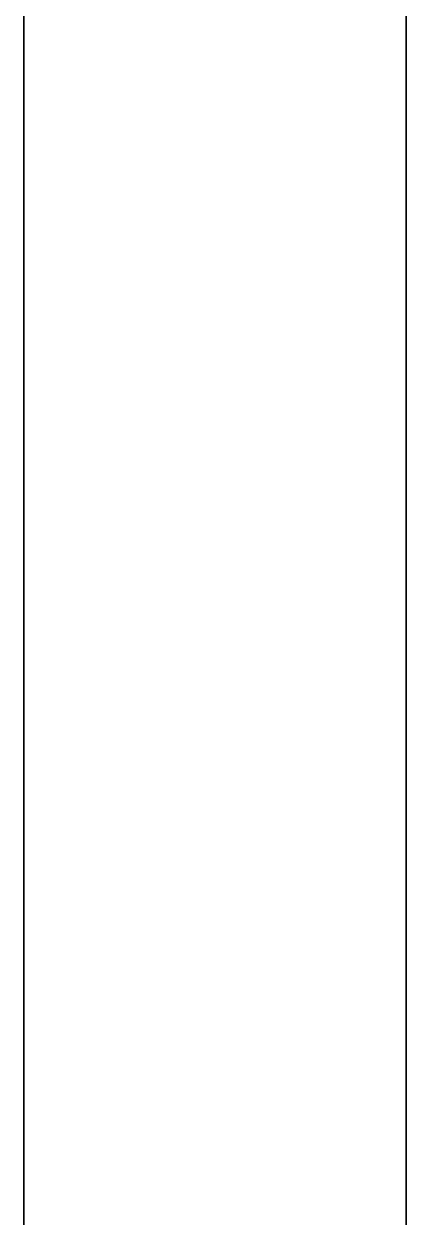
# Model space of a CAD drawing. Header units: millimetres. Extents: x -4391136 to -1798569, y -886572 to -291056.
# Drawn here: x -2311174.6 to -2311074.6, y -354234.2 to -353922.4 of the extents above; entities that cross this region are included whole.
import ezdxf

# ---------------------------------------------------------------- set-up
doc = ezdxf.new("R2010")
doc.units = ezdxf.units.MM
doc.layers.add('_PP-Dim', color=7, linetype='Continuous')
doc.layers.add('Xref-C-1-PP17-AR-2214-01-B$0$A-GLAZ-CURT', color=7, linetype='Continuous')

# ---------------------------------------------------------------- blocks, each defined once
blk = doc.blocks.new('Xref-C-1-PP17-AR-2214-01-B$0$DPA_CP_Entrance Canopy Curve_Ent 2_Edge Rev B-2 - Entrance Canopy Curve_Right-28747511-ENTRANCE 2 - LOWER ROOF FLOOR PLAN01-flat-1')
at = {"layer": 'Xref-C-1-PP17-AR-2214-01-B$0$A-GLAZ-CURT', "color": 7}
for p, q in [((-2731042.74, -516587.91), (-2731042.74, -518398.86)), ((-2731042.74, -518403.4), (-2731042.74, -516613.04))]:
    blk.add_line(p, q, dxfattribs=at)
blk = doc.blocks.new('Xref-C-1-PP17-AR-2214-01-B$0$DPA_CP_Entrance Canopy Curve_Ent 2_middle - Entrance Canopy Curve R1 Frame-V21-ENTRANCE 2 - LOWER ROOF FLOOR PLAN01-flat-1')
at = {"layer": 'Xref-C-1-PP17-AR-2214-01-B$0$A-GLAZ-CURT', "color": 7}
for p, q in [((-2731142.74, -518398.86), (-2731142.74, -516587.91)), ((-2731142.74, -516613.04), (-2731142.74, -518403.4))]:
    blk.add_line(p, q, dxfattribs=at)
blk = doc.blocks.new('W-1-PP17-ENT2_REV00_20260526-152612_EX_LOPF-1')
at = {"color": 7, "rotation": 270}
for name in ['Xref-C-1-PP17-AR-2214-01-B$0$DPA_CP_Entrance Canopy Curve_Ent 2_middle - Entrance Canopy Curve R1 Frame-V21-ENTRANCE 2 - LOWER ROOF FLOOR PLAN01-flat-1', 'Xref-C-1-PP17-AR-2214-01-B$0$DPA_CP_Entrance Canopy Curve_Ent 2_Edge Rev B-2 - Entrance Canopy Curve_Right-28747511-ENTRANCE 2 - LOWER ROOF FLOOR PLAN01-flat-1']:
    blk.add_blockref(name, (496648.95, -2740142.74), dxfattribs=at)

msp = doc.modelspace()

# ---------------------------------------------------------------- block references
at = {"layer": '_PP-Dim', "color": 7, "rotation": 270}
msp.add_blockref('W-1-PP17-ENT2_REV00_20260526-152612_EX_LOPF-1', (-2302074.57, -374281.04), dxfattribs=at)

doc.saveas('drawing.dxf')
